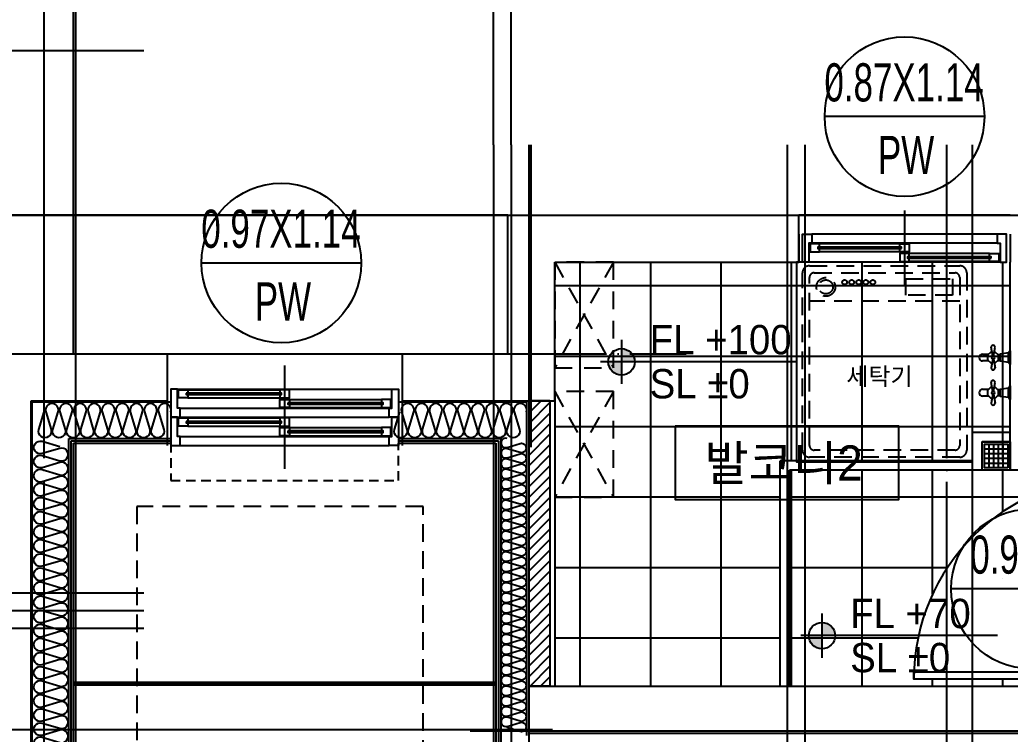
# Model space of a CAD drawing. Header units: millimetres. Extents: x -24416 to 92204, y -190080 to 23760.
# Drawn here: x 58015 to 62233, y -85407 to -82365 of the extents above; entities that cross this region are included whole.
import ezdxf
from ezdxf.enums import TextEntityAlignment as Align
from ezdxf.xclip import XClip

# ---------------------------------------------------------------- set-up
doc = ezdxf.new("R2010")
doc.units = ezdxf.units.MM
doc.header["$LTSCALE"] = 50
doc.header["$XCLIPFRAME"] = 0
for name, pattern in [('AUDIT_D_220706163347-0', [0]), ('CEN', [62, 60, -1, 0, -1]), ('HD', [2.5, 1.5, -1]), ('HID', [2.3, 1.5, -0.8]), ('HIDDEN', [9.525, 6.35, -3.175]), ('U-121B(확장)1$0$H', [1.3, 0.8, -0.5])]:
    doc.linetypes.add(name, pattern=pattern)
doc.layers.get('defpoints').update_dxf_attribs({"color": 139})
for name, color, linetype in [('A-레벨', 7, 'AUDIT_D_220706163347-0'), ('A-창호부호', 4, 'Continuous'), ('A_HAT', 8, 'Continuous'), ('CEN_CON', 1, 'CEN'), ('CEN_WALL', 12, 'CEN'), ('CONC', 2, 'Continuous'), ('dan1', 7, 'HID'), ('DOOR', 4, 'Continuous'), ('ELE3_CON', 7, 'Continuous'), ('ELE4', 4, 'Continuous'), ('FIN', 6, 'Continuous'), ('FUR_가구', 8, 'HD'), ('FUR_가전', 8, 'HID'), ('INS', 8, 'Continuous'), ('U-121B(확장)1$0$커튼박스', 6, 'Continuous'), ('WAL', 3, 'Continuous'), ('WAL_DRY', 7, 'Continuous'), ('WIN', 4, 'Continuous'), ('바닥타일', 8, 'Continuous'), ('수전', 4, 'Continuous'), ('실명', 3, 'AUDIT_D_220706163347-0'), ('실명박스', 7, 'AUDIT_D_220706163347-0'), ('확장', 8, 'HIDDEN')]:
    doc.layers.add(name, color=color, linetype=linetype)
for name, color, linetype, plot in [('AA-XXXX-MC', 153, 'AUDIT_D_220706163347-0', False), ('Defpoint', 135, 'Continuous', False), ('MC', 135, 'Continuous', False), ('X - 단위세대$0$0_임시', 134, 'Continuous', False)]:
    doc.layers.add(name, color=color, linetype=linetype, plot=plot)
doc.styles.add('HAUD01', font='Dotum.ttf')
doc.styles.add('HAUD02', font='Dotum.ttf', dxfattribs={"width": 0.8})
doc.styles.add('맑은 고딕', font='malgun.ttf')
pattern_1 = [(0, (498401.77, 179302.88), (0, 300), []), (90, (498401.77, 179302.88), (-300, 2e-14), [])]

# ---------------------------------------------------------------- blocks, each defined once
blk = doc.blocks.new('U-121A(확장)1', base_point=(300293.2, -148733.3))
at = {"layer": 'CEN_WALL'}
blk.add_line((329263.2, -143478.3), (324603.2, -143478.3), dxfattribs=at)
at = {"layer": 'CONC'}
blk.add_line((328963.2, -142383.3), (328963.2, -139288.3), dxfattribs=at)
at = {"layer": 'MC'}
for p, q in [((329263.2, -141093.3), (326493.2, -141093.3)), ((329263.2, -143403.3), (324603.2, -143403.3)), ((329263.2, -143553.3), (324603.2, -143553.3))]:
    blk.add_line(p, q, dxfattribs=at)
blk = doc.blocks.new('insul1')
blk.add_lwpolyline([(0, 0.25, 1.344031), (0.35, 0.25), (0.2, 0.75, -1.344031), (0.55, 0.75), (0.4, 0.25)], format="xyb")
blk = doc.blocks.new('WIN_이중창_1000')
at = {"layer": 'Defpoint'}
for p, q in [((-15, 240), (-15, 0)), ((985, 240), (985, 0))]:
    blk.add_line(p, q, dxfattribs=at)
at = {"layer": 'WIN'}
blk.add_line((485, -100), (485, 340), dxfattribs=at)
at = {"layer": 'WIN', "color": 8}
for p, q in [((942, 240), (28, 240)), ((897, 237), (505, 237)), ((465, 196), (73, 196)), ((897, 202), (505, 202)), ((930, 158), (40, 158)), ((465, 161), (73, 161)), ((930, 120), (40, 120)), ((897, 117), (505, 117)), ((465, 76), (73, 76)), ((897, 82), (505, 82)), ((930, 38), (40, 38)), ((930, 0), (40, 0)), ((465, 41), (73, 41))]:
    blk.add_line(p, q, dxfattribs=at)
at = {"layer": 'WIN'}
for points in [[(40, 158), (28, 158), (28, 240), (0, 240), (0, 120), (40, 120), (40, 158)], [(505, 216.5), (505, 202), (465, 202), (465, 237), (505, 237), (505, 222.5)], [(904, 222.5), (904, 216.5), (498, 216.5), (498, 222.5), (904, 222.5)], [(897, 216.5), (897, 202), (937, 202), (937, 237), (897, 237), (897, 222.5)], [(930, 158), (942, 158), (942, 240), (970, 240), (970, 120), (930, 120), (930, 158)], [(73, 175.5), (73, 161), (33, 161), (33, 196), (73, 196), (73, 181.5)], [(472, 181.5), (472, 175.5), (66, 175.5), (66, 181.5), (472, 181.5)], [(465, 175.5), (465, 161), (505, 161), (505, 196), (465, 196), (465, 181.5)], [(40, 38), (28, 38), (28, 120), (0, 120), (0, 0), (40, 0), (40, 38)], [(505, 96.5), (505, 82), (465, 82), (465, 117), (505, 117), (505, 102.5)], [(904, 102.5), (904, 96.5), (498, 96.5), (498, 102.5), (904, 102.5)], [(897, 96.5), (897, 82), (937, 82), (937, 117), (897, 117), (897, 102.5)], [(930, 38), (942, 38), (942, 120), (970, 120), (970, 0), (930, 0), (930, 38)], [(73, 55.5), (73, 41), (33, 41), (33, 76), (73, 76), (73, 61.5)], [(472, 61.5), (472, 55.5), (66, 55.5), (66, 61.5), (472, 61.5)], [(465, 55.5), (465, 41), (505, 41), (505, 76), (465, 76), (465, 61.5)]]:
    blk.add_lwpolyline(points, dxfattribs=at)
blk = doc.blocks.new('A$Ca96da67e')
at = {"layer": 'FUR_가구'}
for p, q in [((250, 450), (0, 0)), ((0, 450), (250, 0))]:
    blk.add_line(p, q, dxfattribs=at)
blk.add_lwpolyline([(250, 0), (0, 0), (0, 450), (250, 450)], close=True, dxfattribs=at)
blk = doc.blocks.new('WIN_900_단창2')
at = {"layer": 'Defpoint'}
for p, q in [((-15, 120), (-15, 0)), ((885, 120), (885, 0))]:
    blk.add_line(p, q, dxfattribs=at)
at = {"layer": 'WIN'}
blk.add_line((435, 220), (435, -100), dxfattribs=at)
at = {"layer": 'WIN', "color": 8}
for p, q in [((830, 120), (40, 120)), ((830, 82), (40, 82)), ((415, 79), (73, 79)), ((415, 44), (73, 44)), ((842, 0), (28, 0)), ((797, 38), (455, 38)), ((797, 3), (455, 3))]:
    blk.add_line(p, q, dxfattribs=at)
at = {"layer": 'WIN'}
for points in [[(40, 82), (28, 82), (28, 0), (0, 0), (0, 120), (40, 120), (40, 82)], [(830, 82), (842, 82), (842, 0), (870, 0), (870, 120), (830, 120), (830, 82)], [(73, 64.5), (73, 79), (33, 79), (33, 44), (73, 44), (73, 58.5)], [(422, 58.5), (422, 64.5), (66, 64.5), (66, 58.5), (422, 58.5)], [(415, 64.5), (415, 79), (455, 79), (455, 44), (415, 44), (415, 58.5)], [(455, 23.5), (455, 38), (415, 38), (415, 3), (455, 3), (455, 17.5)], [(804, 17.5), (804, 23.5), (448, 23.5), (448, 17.5), (804, 17.5)], [(797, 23.5), (797, 38), (837, 38), (837, 3), (797, 3), (797, 17.5)]]:
    blk.add_lwpolyline(points, dxfattribs=at)
blk = doc.blocks.new('PD-900(140)')
at = {"layer": 'DOOR'}
for p, q in [((20, 140), (880, 140)), ((20, 110), (880, 110)), ((20, 30), (880, 30)), ((20, 0), (880, 0))]:
    blk.add_line(p, q, dxfattribs=at)
blk.add_lwpolyline([(20, 140), (20, 1000), (50, 1000), (50, 140), (20, 140)], dxfattribs=at)
for points in [[(45, 110), (20, 110), (20, 140), (0, 140), (0, 0), (20, 0), (20, 30), (45, 30)], [(855, 110), (880, 110), (880, 140), (900, 140), (900, 0), (880, 0), (880, 30), (855, 30)]]:
    blk.add_lwpolyline(points, close=True, dxfattribs=at)
blk.add_arc((20, 140), 860, 0, 90, dxfattribs=at)
at = {"layer": 'X - 단위세대$0$0_임시'}
for p, q in [((-10, 0), (-10, 140)), ((910, 0), (910, 140))]:
    blk.add_line(p, q, dxfattribs=at)
at = {"layer": 'X - 단위세대$0$0_임시', "style": 'HAUD02'}
blk.add_text('900(140)', height=20, dxfattribs=at).set_placement((479.3, 65.4), align=Align.MIDDLE)
blk = doc.blocks.new('세탁기-850')
at = {"layer": 'defpoints'}
blk.add_lwpolyline([(0, 0), (-750, 0), (-750, -850), (0, -850)], close=True, dxfattribs=at)
at = {"layer": 'FUR_가전'}
blk.add_line((-55, -165), (-695, -165), dxfattribs=at)
for points in [[(-695, -830, -0.414214), (-725, -800), (-725, -45, -0.414214), (-695, -15), (-55, -15, -0.414214), (-25, -45), (-25, -800, -0.414214), (-55, -830)], [(-695, -780), (-695, -65, -0.414214), (-675, -45), (-75, -45, -0.414214), (-55, -65), (-55, -780, -0.414214), (-75, -800), (-675, -800, -0.414214)]]:
    blk.add_lwpolyline(points, format="xyb", close=True, dxfattribs=at)
blk.add_lwpolyline([(-85, -140), (-285, -140), (-285, -70), (-85, -70)], close=True, dxfattribs=at)
for centre, radius in [((-625.1, -105), 40), ((-625.1, -105), 30), ((-545.1, -85), 10), ((-515.1, -85), 10), ((-485.1, -85), 10), ((-455.1, -85), 10), ((-425.1, -85), 10)]:
    blk.add_circle(centre, radius, dxfattribs=at)
at = {"layer": 'FUR_가전', "style": '맑은 고딕'}
blk.add_text('세탁기', height=75, rotation=0, dxfattribs=at).set_placement((-537.9, -523.5))
blk = doc.blocks.new('수전')
at = {"layer": '수전'}
for p, q in [((0, 0), (58.5, 0, 0)), ((29.2, -7), (9.3, -7)), ((9.9, -7), (14.9, -42.9)), ((49.2, -7), (29.2, -7)), ((43.6, -42.9), (48.6, -7)), ((23.4, -71.3), (-14.8, -64.6)), ((23.4, -74.6), (-14.8, -81.3)), ((19.7, -49.8), (6.1, -63.4)), ((6.1, -63.4), (6.1, -68.2)), ((6.1, -77.6), (6.1, -82.5)), ((6.1, -82.5), (19.7, -96)), ((14.9, -42.9), (29.2, -42.9)), ((38.8, -49.8), (19.7, -49.8)), ((29.2, -42.9), (43.6, -42.9)), ((35.1, -71.3), (73.3, -64.6)), ((35.1, -74.6), (73.3, -81.3)), ((52.3, -63.4), (38.8, -49.8)), ((38.8, -96), (52.3, -82.5)), ((52.3, -68.2), (52.3, -63.4)), ((52.3, -82.5), (52.3, -77.6)), ((14.5, -117.3), (14.5, -90.9)), ((19.7, -96), (38.8, -96)), ((44, -90.9), (44, -117.3))]:
    blk.add_line(p, q, dxfattribs=at)
blk.add_circle((29.2, -72.9), 5.91, dxfattribs=at)
for centre, radius, start, end in [((11.8, 6), 13.2, 207.1852, 259.412), ((46.7, 6), 13.2, 280.588, 332.8148), ((-14.8, -72.9), 8.37, 90, 270), ((-12.4, -49.9), 28.1, 351.511, 14.308), ((70.8, -49.9), 28.1, 165.692, 188.489), ((73.3, -72.9), 8.37, 270, 90), ((29.2, -117.3), 14.7, 180, 0)]:
    blk.add_arc(centre, radius, start, end, dxfattribs=at)
blk = doc.blocks.new('FD')
at = {"layer": '수전'}
for p, q in [((110, -30), (10, -30)), ((30, -110), (30, -10)), ((50, -110), (50, -10)), ((70, -110), (70, -10)), ((90, -110), (90, -10)), ((110, -50), (10, -50)), ((110, -70), (10, -70)), ((110, -90), (10, -90))]:
    blk.add_line(p, q, dxfattribs=at)
for points in [[(0, -120), (120, -120), (120, 0), (0, 0)], [(10, -110), (110, -110), (110, -10), (10, -10)]]:
    blk.add_lwpolyline(points, close=True, dxfattribs=at)
blk = doc.blocks.new('U-121B(확장)1', base_point=(292391.8, -178477.8))
at = {"layer": 'A_HAT'}
h = blk.add_hatch(dxfattribs=at)
h.set_pattern_fill('ANSI31', color=256, scale=10, style=0)
h.paths.add_polyline_path([(294761.8, -170447.8), (294851.8, -170447.8), (294851.8, -169232.8), (294761.8, -169232.8)])
at = {"layer": '바닥타일'}
h = blk.add_hatch(dxfattribs=at)
h.set_pattern_fill('_USER', color=256, scale=300, double=1, pattern_type=0)
h.set_pattern_definition(pattern_1)
h.paths.add_polyline_path([(295831.8, -170447.8), (295831.8, -169487.8), (296811.8, -169487.8), (296811.8, -168642.8), (294871.8, -168642.8), (294871.8, -170447.8)])
h = blk.add_hatch(dxfattribs=at)
h.set_pattern_fill('_USER', color=256, scale=300, double=1, pattern_type=0)
h.set_pattern_definition(pattern_1)
edge = h.paths.add_edge_path()
edge.add_line((297191.8, -169560.6), (297191.8, -169527.8))
edge.add_line((297191.8, -169527.8), (295871.8, -169527.8))
edge.add_line((295871.8, -169527.8), (295871.8, -170447.8))
edge.add_line((295871.8, -170447.8), (297191.8, -170447.8))
edge.add_line((297191.8, -170447.8), (297191.8, -170417.8))
edge.add_line((297191.8, -170417.8), (296401.8, -170417.8))
edge.add_line((296401.8, -170417.8), (296401.8, -170387.8))
edge.add_line((296401.8, -170387.8), (296402.3, -170387.8))
edge.add_arc((297261.8, -170417.8), 860, 94.6688, 178.0009, ccw=False)
at = {"layer": 'CEN_CON'}
for p, q in [((292696.8, -178777.8), (292696.8, -168142.8)), ((294771.8, -169431), (294771.8, -168142.8)), ((296541.8, -178777.8), (296541.8, -168142.8)), ((292091.8, -168442.8), (302006.8, -168442.8)), ((292091.8, -169032.8), (295431.1, -169032.8)), ((294511.8, -170637.8), (297551.8, -170637.8))]:
    blk.add_line(p, q, dxfattribs=at)
at = {"layer": 'CEN_WALL'}
for p, q in [((294686.8, -168142.8), (294686.8, -173397.8)), ((295936.8, -168142.8), (295936.8, -171847.8)), ((292091.8, -170632.8), (294861.8, -170632.8))]:
    blk.add_line(p, q, dxfattribs=at)
at = {"layer": 'CONC'}
for p, q in [((294671.8, -168442.8), (295911.8, -168442.8)), ((294671.8, -169032.8), (294671.8, -168442.8)), ((295911.8, -168642.8), (295911.8, -168442.8)), ((294871.8, -169232.8), (294871.8, -168642.8)), ((294871.8, -168642.8), (295911.8, -168642.8)), ((292391.8, -169032.8), (293221.8, -169032.8)), ((293221.8, -169032.8), (293221.8, -169232.8)), ((294221.8, -169032.8), (294671.8, -169032.8)), ((294221.8, -169032.8), (294221.8, -169232.8)), ((292641.8, -176787.8), (292641.8, -169232.8)), ((292641.8, -169232.8), (293221.8, -169232.8)), ((294221.8, -169232.8), (294871.8, -169232.8)), ((294761.8, -170447.8), (297261.8, -170447.8)), ((294761.8, -170447.8), (294761.8, -170647.8)), ((294761.8, -170647.8), (297261.8, -170647.8))]:
    blk.add_line(p, q, dxfattribs=at)
at = {"layer": 'dan1'}
blk.add_lwpolyline([(296441.8, -171097.8), (294311.8, -171097.8), (294311.8, -169682.8), (293091.8, -169682.8), (293091.8, -176337.8), (296441.8, -176337.8)], dxfattribs=at)
at = {"layer": 'ELE3_CON'}
for p, q in [((296811.8, -168442.8), (295911.8, -168442.8)), ((293221.8, -169032.8), (294221.8, -169032.8))]:
    blk.add_line(p, q, dxfattribs=at)
at = {"layer": 'ELE4'}
for p, q in [((296651.8, -169487.8), (296651.8, -169367.8)), ((296811.8, -169367.8), (296651.8, -169367.8)), ((296691.8, -169527.8), (296691.8, -169407.8)), ((296811.8, -169407.8), (296691.8, -169407.8)), ((295831.8, -170447.8), (295831.8, -169487.8)), ((296651.8, -169487.8), (295831.8, -169487.8)), ((295871.8, -170447.8), (295871.8, -169527.8)), ((296691.8, -169527.8), (295871.8, -169527.8))]:
    blk.add_line(p, q, dxfattribs=at)
at = {"layer": 'FIN'}
for p, q in [((296811.8, -169527.8), (296811.8, -168642.8)), ((294871.8, -169232.8), (294871.8, -170447.8)), ((297261.8, -169527.8), (296811.8, -169527.8))]:
    blk.add_line(p, q, dxfattribs=at)
at = {"layer": 'INS'}
for p, q in [((292646.8, -176782.8), (292646.8, -169237.8)), ((292646.8, -169237.8), (293236.8, -169237.8)), ((294206.8, -169237.8), (294751.8, -169237.8)), ((294751.8, -169237.8), (294751.8, -170657.8)), ((292801.8, -176627.8), (292801.8, -169392.8)), ((292801.8, -169392.8), (293236.8, -169392.8)), ((294206.8, -169392.8), (294641.8, -169392.8)), ((294641.8, -169392.8), (294641.8, -170807.8))]:
    blk.add_line(p, q, dxfattribs=at)
at = {"layer": 'MC'}
for p, q in [((292831.8, -178777.8), (292831.8, -168142.8)), ((294611.8, -168142.8), (294611.8, -173397.8)), ((294761.8, -168142.8), (294761.8, -173397.8)), ((295861.8, -168142.8), (295861.8, -171847.8)), ((296651.8, -178777.8), (296651.8, -168142.8))]:
    blk.add_line(p, q, dxfattribs=at)
at = {"layer": 'U-121B(확장)1$0$커튼박스', "linetype": 'U-121B(확장)1$0$H'}
blk.add_lwpolyline([(293236.8, -169412.8), (293236.8, -169572.8), (294206.8, -169572.8), (294206.8, -169412.8)], dxfattribs=at)
at = {"layer": 'WAL'}
for p, q in [((294761.8, -169232.8), (294761.8, -170447.8)), ((294851.8, -169232.8), (294851.8, -170447.8))]:
    blk.add_line(p, q, dxfattribs=at)
at = {"layer": 'WAL', "ltscale": 100}
for p, q in [((294851.8, -169232.8), (294761.8, -169232.8)), ((294851.8, -170447.8), (294761.8, -170447.8))]:
    blk.add_line(p, q, dxfattribs=at)
at = {"layer": 'WAL_DRY'}
for p, q in [((292811.8, -176617.8), (292811.8, -169402.8)), ((292811.8, -169402.8), (293236.8, -169402.8)), ((292821.8, -176607.8), (292821.8, -169412.8)), ((292821.8, -169412.8), (293236.8, -169412.8)), ((294206.8, -169402.8), (294631.8, -169402.8)), ((294206.8, -169412.8), (294621.8, -169412.8)), ((294621.8, -169412.8), (294621.8, -170807.8)), ((294631.8, -169402.8), (294631.8, -170807.8))]:
    blk.add_line(p, q, dxfattribs=at)
at = {"layer": '확장', "ltscale": 0.5, "const_width": 20, "flags": 128}
blk.add_lwpolyline([(292821.8, -170437.8), (294621.8, -170437.8)], dxfattribs=at)
blk.add_blockref('WIN_900_단창2', (295926.8, -168642.8))
at = {"layer": 'DOOR', "rotation": 90}
blk.add_blockref('PD-900(140)', (297401.8, -170437.8), dxfattribs=at)
at = {"layer": 'FUR_가구', "xscale": -1}
for p in [(295121.8, -169092.8), (295121.8, -169642.8)]:
    blk.add_blockref('A$Ca96da67e', p, dxfattribs=at)
at = {"layer": 'FUR_가전'}
blk.add_blockref('세탁기-850', (296651.8, -168642.8), dxfattribs=at)
at = {"layer": 'INS', "row_count": 1, "row_spacing": 0}
for p, xscale, yscale, zscale, rotation, column_count, column_spacing in [((293236.8, -169242.8), 150, 150, 150, 180, 9, 60), ((294751.8, -169242.8), 150, 150, 150, 180, 9, 60), ((294641.8, -169392.8), 110, 110, 110, 270, 28, 44), ((292801.8, -176627.8), 150, 150, 150, 90, 120, 60)]:
    blk.add_blockref('insul1', p, dxfattribs=dict(at, xscale=xscale, yscale=yscale, zscale=zscale, rotation=rotation, column_count=column_count, column_spacing=column_spacing))
at = {"layer": 'WIN', "xscale": -1}
blk.add_blockref('WIN_이중창_1000', (294206.8, -169422.8), dxfattribs=at)
at = {"layer": '수전', "rotation": 270}
for p in [(296811.8, -169019.3, 0), (296811.8, -169169.3, 0)]:
    blk.add_blockref('수전', p, dxfattribs=at)
at = {"layer": '수전', "xscale": -1}
blk.add_blockref('FD', (296811.8, -169407.8), dxfattribs=at)
blk = doc.blocks.new('A$C4D377245')
at = {"layer": 'A-창호부호'}
blk.add_line((675.4, 345), (14.6, 345), dxfattribs=at)
blk.add_circle((345, 345), 330.4, dxfattribs=at)
blk = doc.blocks.new('A$Cb33ca4a3')
at = {"layer": 'A-레벨'}
h = blk.add_hatch(color=256, dxfattribs=at)
h.paths.add_polyline_path([(60577.4, -107637.7), (60577.4, -107581.5), (60521.1, -107581.5, 0.414214)])
h.paths.add_polyline_path([(60577.4, -107525.2), (60577.4, -107581.5), (60633.6, -107581.5, 0.414214)])
h = blk.add_hatch(color=256, dxfattribs=at)
h.paths.add_polyline_path([(61431.1, -108804), (61431.1, -108747.7), (61374.9, -108747.7, 0.414214)])
h.paths.add_polyline_path([(61431.1, -108691.5), (61431.1, -108747.7), (61487.4, -108747.7, 0.414214)])
for p, q in [((60577.4, -107487.7), (60577.4, -107675.2)), ((61324.5, -107581.5), (60487.4, -107581.5)), ((61431.1, -108654), (61431.1, -108841.5)), ((62178.2, -108747.7), (61341.1, -108747.7))]:
    blk.add_line(p, q, dxfattribs=at)
for centre in [(60577.4, -107581.5), (61431.1, -108747.7)]:
    blk.add_circle(centre, 56.2, dxfattribs=at)
at = {"layer": 'A-레벨', "color": 4, "style": 'HAUD01'}
for s, p in [('FL +100', (60697.4, -107549.5)), ('SL %%P0', (60697.4, -107737.2)), ('FL +70', (61551.2, -108715.7)), ('SL %%P0', (61551.2, -108903.5))]:
    blk.add_text(s, height=125, dxfattribs=at).set_placement(p)

msp = doc.modelspace()

# ---------------------------------------------------------------- linework, layer by layer
at = {"layer": 'AA-XXXX-MC'}
for p, q in [((58252.8, -82897.4), (58252.8, -77012.4)), ((60032.8, -82897.4), (60032.8, -77012.4))]:
    msp.add_line(p, q, dxfattribs=at)
at = {"layer": 'CEN_CON'}
for p, q in [((58117.8, -82897.4), (58117.8, -77012.4)), ((60107.8, -82897.4), (60107.8, -77012.4)), ((60092.8, -83197.4), (56658.1, -83197.4))]:
    msp.add_line(p, q, dxfattribs=at)
at = {"layer": '실명박스'}
msp.add_lwpolyline([(60806.4, -84095.5), (60806.4, -84408), (61759, -84408), (61759, -84095.5)], close=True, dxfattribs=at)

# ---------------------------------------------------------------- block references
ref = msp.add_blockref('U-121B(확장)1', (57812.8, -93232.4))
XClip(ref).set_block_clipping_path([(291236.9970359709, -178777.7726251345), (317561.77152699, -162257.7726268454)])
ref = msp.add_blockref('U-121A(확장)1', (29572.8, -90137.4))
XClip(ref).set_block_clipping_path([(327378.4650932478, -152128.3113325507), (353703.2395842669, -135608.3113342617)])
at = {"layer": 'A-창호부호'}
msp.add_blockref('A$Cb33ca4a3', (0, 23760), dxfattribs=at)
at = {"layer": 'A-창호부호', "xscale": 1.028985507291509, "yscale": 1.028985507291509, "zscale": 1.028985507291509}
for p in [(61427.8, -83132.1), (58773.8, -83755.6), (61966.3, -85143.4)]:
    msp.add_blockref('A$C4D377245', p, dxfattribs=at)

# ---------------------------------------------------------------- texts
at = {"layer": 'A-창호부호', "color": 6, "style": 'HAUD01', "width": 0.7}
for s, p in [('0.87X1.14', (61780.8, -82631.1)), ('PW', (61789.4, -82940.7)), ('0.97X1.14', (59126.8, -83254.6)), ('PW', (59135.4, -83564.2)), ('0.9X2.1', (62319.3, -84642.4))]:
    msp.add_text(s, height=162.5, dxfattribs=at).set_placement(p, align=Align.MIDDLE)
at = {"layer": '실명', "style": 'HAUD01'}
msp.add_text('발코니2', height=150, dxfattribs=at).set_placement((61268, -84250.7), align=Align.MIDDLE)

doc.saveas('drawing.dxf')
